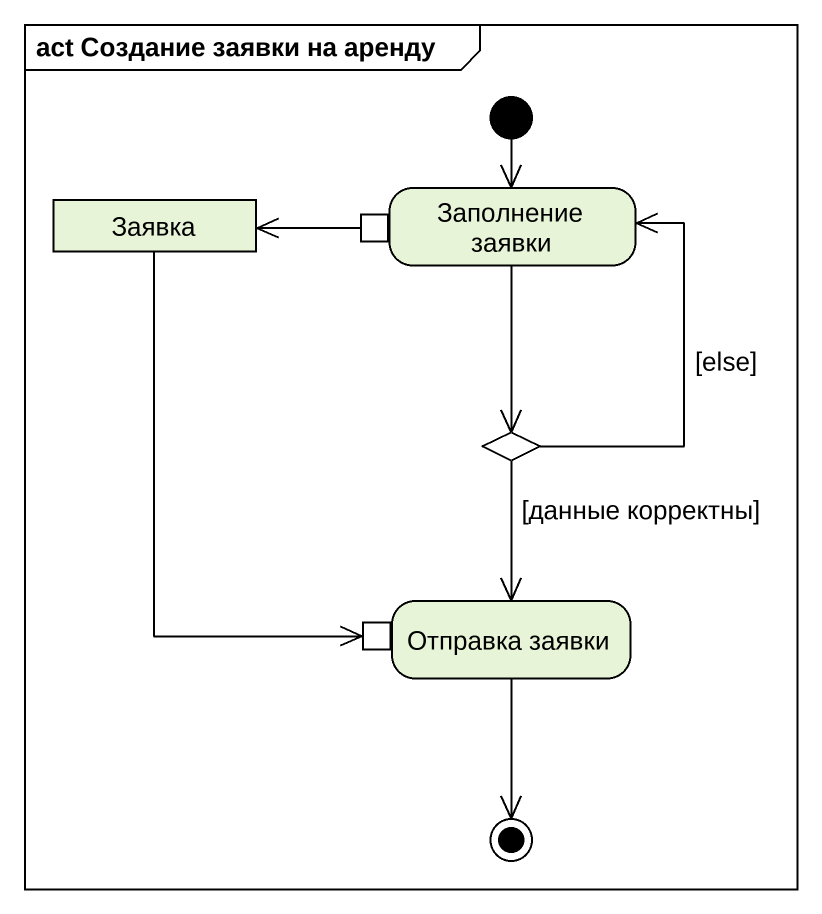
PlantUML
@startuml
mainframe act Создание заявки на аренду
hide empty description
state Заявка <<object>>
state "Заполнение заявки" as Заполнение_заявки {
  state pin1 <<outputPin>>
}
state choice1 <<choice>>
state "Отправка заявки" as Отправка_заявки {
  state pin2 <<inputPin>>
}
[*] --> Заполнение_заявки
Заявка --> pin2
pin1 -left-> Заявка
Заполнение_заявки --> choice1
choice1 -up-> Заполнение_заявки : [else]
choice1 --> Отправка_заявки : [данные корректны]
Отправка_заявки --> [*]
@enduml
